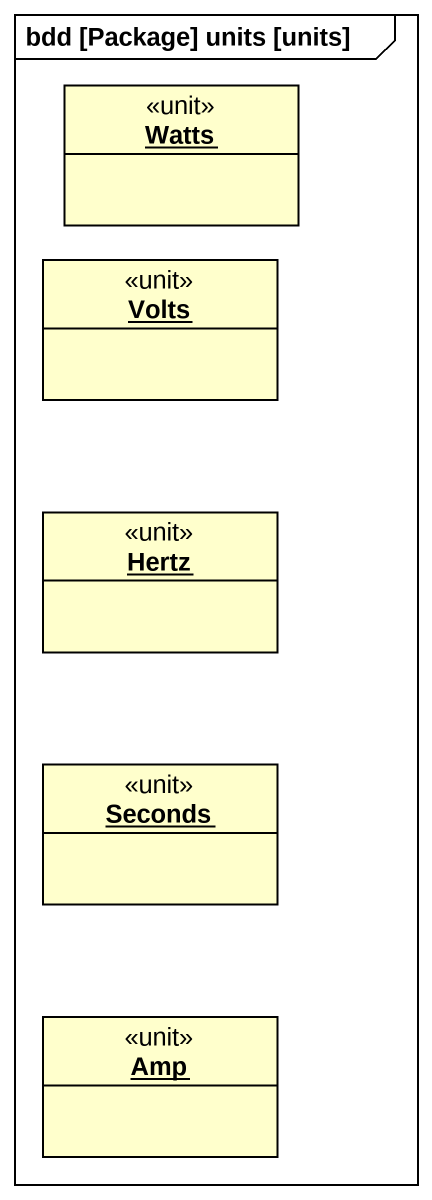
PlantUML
@startuml
mainframe bdd [Package] units [units]
hide circle
hide empty members
object Watts <<unit>>
object Volts <<unit>>
object Hertz <<unit>>
object Seconds <<unit>>
object Amp <<unit>>
@enduml
